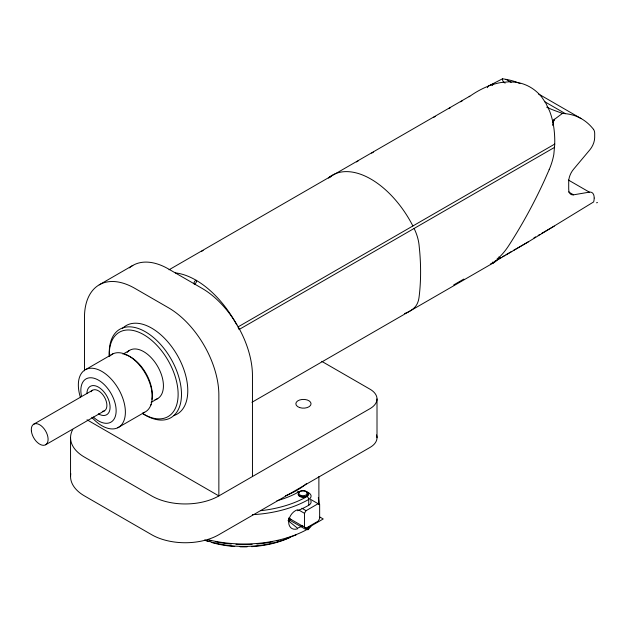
<?xml version="1.0" encoding="UTF-8"?>
<svg xmlns="http://www.w3.org/2000/svg" width="626" height="626" viewBox="0 0 626 626"><rect width="100%" height="100%" fill="white"/><g stroke="black" fill="none" stroke-linecap="round" stroke-linejoin="round"><path stroke-width="0.94" d="M318.884 476.472L318.884 504.008A74.838 43.202 0 0 0 318.282 497.709M549.158 169.677A57.858 47.153 -65.9 0 0 553.83 154.411L554.753 144.066L237.864 327.022M151.085 404.459L150.85 405.092M549.174 169.685L544.878 179.419A421.517 343.557 -65.9 0 1 508.86 245.447A57.975 47.255 -65.9 0 1 499.282 257.263L498.64 257.92M553.016 122.555L554.605 119.23L562.484 113.376L565.427 113.674A137.117 72.671 -63.8 0 1 593.479 129.324M552.414 125.294L553.181 123.682L553.368 121.045L554.605 119.23L552.562 120.748L553.181 123.682A93.031 75.824 -65.9 0 1 554.722 144.066M487.31 87.703L488.21 86.169L502.553 78.774L506.004 79.369A137.117 85.167 -55.9 0 1 519.995 83.587M492.388 85.426L493.327 83.837L488.21 86.169A93.031 75.824 -65.9 0 0 470.791 95.606L169.028 269.79M193.661 283.758C195.187 277.96 199.107 280.276 194.561 284.321M499.235 257.286L498.781 256.973M469.164 96.725L469.813 96.271M490.393 264.102L528.407 241.8L593.651 201.924A11.847 6.276 -63.8 0 0 594.184 198.121M497.169 258.225L498.038 258.726L497.052 260.087A78.939 33.178 49.1 0 1 492.998 263.092L251.942 402.299M99.229 284.83L132.829 265.432M201.455 251.417L203.137 250.447M328.517 178.058L331.06 176.587M356.452 161.931L358.15 160.952M371.688 153.127L373.386 152.149M433.482 117.453L435.18 116.475M448.717 108.658L450.415 107.68M460.572 101.819L462.262 100.841M85.997 369.379L112.876 353.862M122.986 354.159L129.621 350.325M33.757 424.185L92.554 390.241M554.636 147.321L239.093 329.503L238.271 327.844M45.635 444.765L104.432 410.82M151.132 402.369L157.768 398.535M117.743 427.785L144.614 412.268M533.939 237.864L535.637 236.894M538.172 235.431L539.862 234.453M541.553 233.475L554.237 226.15M453.717 284.916L463.874 279.055M495.096 261.034L496.762 260.072M498.421 259.109L500.925 257.662M502.592 256.707L504.259 255.744M505.918 254.782L511.747 251.417M513.414 250.455L528.407 241.8M306.075 510.667L318.102 503.719A13.662 7.888 -60 0 1 319.651 504.611L319.651 518.5A13.662 7.888 -60 0 1 318.11 521.176L306.083 528.125A13.662 7.888 -60 0 1 304.533 527.233L304.533 513.343A13.662 7.888 -60 0 1 306.075 510.667L301.881 508.242M492.756 262.044L492.998 263.092L491.778 263.632M302.851 525.824L297.553 528.203L288.038 520.582A75.19 43.413 0 0 0 290.871 519.337M492.944 263.108L492.513 263.014L493.272 262.748M568.494 191.908L573.541 194.827L589.356 192.143A11.878 6.299 -63.8 0 1 594.191 197.957M538.43 93.916L580.991 118.486M506.004 79.369L511.207 82.366M544.628 101.662L565.427 113.674M505.096 83.148L502.975 81.278A86.231 16.073 22.3 0 1 502.561 78.782M546.694 107.163L551.764 109.448A86.239 16.08 22.3 0 0 562.484 113.376M568.4 180.045L589.356 192.143M321.772 361.358L370.052 389.231A23.757 13.717 0 0 1 370.052 408.629L218.857 495.917A47.513 27.434 0 0 1 151.664 495.917L84.471 457.121A47.513 27.434 0 0 1 72.796 429.397M310.41 499.274L319.651 504.611M319.956 517.092L323.235 518.977L305.441 529.252L289.063 519.799M298.657 509.947L304.533 513.343M288.578 518.015L306.083 528.125M87.006 419.788L218.857 495.917L218.857 395.045A71.27 41.152 60 0 0 168.464 307.757L134.864 288.359A71.27 41.152 60 0 0 84.471 317.46L84.471 370.803M377.008 398.926L377.008 437.723M297.553 510.746A91.466 52.803 0 0 0 308.735 505.252L308.735 499.431A8.138 4.695 0 0 0 307.593 492.239M308.735 526.591L308.735 528.532A2.379 1.369 60 0 1 307.053 529.502A5.759 3.326 0 0 0 307.343 529.322M252.458 476.519L252.458 375.647A71.27 41.152 60 0 0 202.065 288.359L168.464 268.961A71.27 41.152 60 0 0 129.339 267.889M70.55 437.723L70.55 476.519M175.483 272.905A77.421 44.696 60 0 1 236.745 324.878M593.471 129.324A11.855 6.283 -63.8 0 1 594.7 133.831L594.669 137.681A11.878 6.299 -63.8 0 1 589.88 149.794L573.502 169.325A11.878 6.299 -63.8 0 0 568.705 181.54L568.705 189.107A11.878 6.299 -63.8 0 0 573.541 194.819M597.509 202.574A44.039 8.568 0.2 0 1 596.531 202.785M490.933 85.167A76.294 62.185 -65.9 0 1 500.69 82.585L508.742 81.81L515.668 82.209A59.094 48.163 -65.9 0 1 541.889 97.304L545.849 103.235L549.479 110.763A76.294 62.185 -65.9 0 1 552.555 120.748M328.908 177.487A77.421 44.696 60 0 1 412.886 225.97M414.115 228.451A34.657 20.009 60 0 1 419.044 244.813L419.717 251.683A236.589 136.593 60 0 1 419.044 297.295A34.657 20.009 60 0 1 414.115 307.969A77.358 44.665 60 0 1 404.513 313.524M109.409 356.585A51.082 29.492 60 0 1 143.941 330.966A51.082 29.492 60 0 1 181.485 394.889A51.082 29.492 60 0 1 142.939 413.669M109.284 356.139A48.703 28.115 60 0 1 143.151 334.354A48.703 28.115 60 0 1 178.128 394.63A48.703 28.115 60 0 1 142.603 413.543M127.211 352.368A27.912 16.12 60 0 1 157.455 366.038A27.912 16.12 60 0 1 155.013 399.638M80.511 397.635A33.256 19.203 60 0 1 98.564 369.786A33.256 19.203 60 0 1 125.114 416.087A33.256 19.203 60 0 1 91.787 417.299M124.746 354.465A30.885 17.833 60 0 1 151.852 399.349M109.761 356.069A33.256 19.203 60 0 1 145.31 373.354A33.256 19.203 60 0 1 142.767 412.957M81.443 395.937A24.954 14.406 60 0 1 97.186 379.458A24.954 14.406 60 0 1 116.029 412.941A24.954 14.406 60 0 1 93.29 416.994M86.904 393.676A16.393 9.46 60 0 1 98.634 387.228A16.393 9.46 60 0 1 110.082 407.385A16.393 9.46 60 0 1 98.352 413.833M122.446 328.447A51.082 29.492 60 0 1 176.798 354.386A51.082 29.492 60 0 1 173.809 415.562M91.036 391.766A11.878 6.855 60 0 1 104.432 397.103A11.878 6.855 60 0 1 102.351 411.376M70.808 473.686A47.513 27.434 0 0 0 84.471 495.917L151.664 534.706A47.513 27.434 0 0 0 218.857 534.706L370.052 447.418A23.757 13.717 0 0 0 376.5 434.913M300.832 525.934A4.351 2.512 0 0 1 302.014 525.668M289.658 518.571A4.155 2.402 0 0 1 288.899 519.126M252.356 514.682A91.466 52.803 0 0 0 308.735 499.431A2.379 1.369 60 0 0 307.053 496.52A5.759 3.326 0 0 0 307.053 491.817A5.759 3.326 0 0 0 298.907 491.817A2.379 1.369 60 0 0 297.272 492.38M310.731 500.503A8.138 4.695 0 0 1 308.735 505.252M297.569 528.798A10.681 7.755 -57.6 0 1 288.664 522.139A10.681 7.755 -57.6 0 1 297.577 509.744M311.106 525.464A8.138 4.695 0 0 1 308.735 528.532A91.466 52.803 0 0 1 207.48 539.589M307.006 492.967A4.75 2.747 0 0 1 306.122 496.481A4.75 2.747 0 0 1 299.964 496.543A4.75 2.747 0 0 1 298.876 493.045M306.341 492.232A4.75 2.747 0 0 1 306.341 496.113A4.75 2.747 0 0 1 299.619 496.113A4.75 2.747 0 0 1 299.619 492.232M296.192 534.839A89.088 51.434 0 0 1 286.528 538.344M278.813 540.488A89.088 51.434 0 0 1 277.052 540.911M272.584 541.858A89.088 51.434 0 0 1 256.863 544.033M252.137 544.354A89.088 51.434 0 0 1 235.979 544.354M231.252 544.033A89.088 51.434 0 0 1 215.532 541.858M211.072 540.911A89.088 51.434 0 0 1 209.303 540.488M307.053 496.52A89.088 51.434 0 0 1 260.619 510.691M298.907 491.817A77.569 44.782 0 0 1 276.88 500.73M290.12 518.907A13.662 7.888 -60 0 1 289.055 518.383M290.268 519.557A14.257 8.232 -60 0 1 289.142 519.126M306.427 483.64A74.838 43.202 0 0 1 285.409 495.776M290.01 537.319A74.838 43.202 0 0 1 204.686 539.956M289.681 537.624A72.937 42.106 0 0 1 251.597 546.654M247.168 546.834A72.937 42.106 0 0 1 240.063 546.811M234.758 546.529A72.937 42.106 0 0 1 211.901 542.562M208.599 541.56A72.937 42.106 0 0 1 205.837 540.629M31.402 431.212A11.878 6.855 60 0 0 44.994 445.063A11.878 6.855 60 0 0 42.701 427.151A11.878 6.855 60 0 0 31.402 431.212M299.651 407.581A7.606 4.39 0 0 0 311.052 403.778A7.606 4.39 0 0 0 299.651 399.975A7.606 4.39 0 0 0 299.651 407.581M300.683 495.338A4.351 2.512 0 0 0 307.327 493.28A4.351 2.512 0 0 0 300.926 490.987A4.351 2.512 0 0 0 300.683 495.338"/></g></svg>
